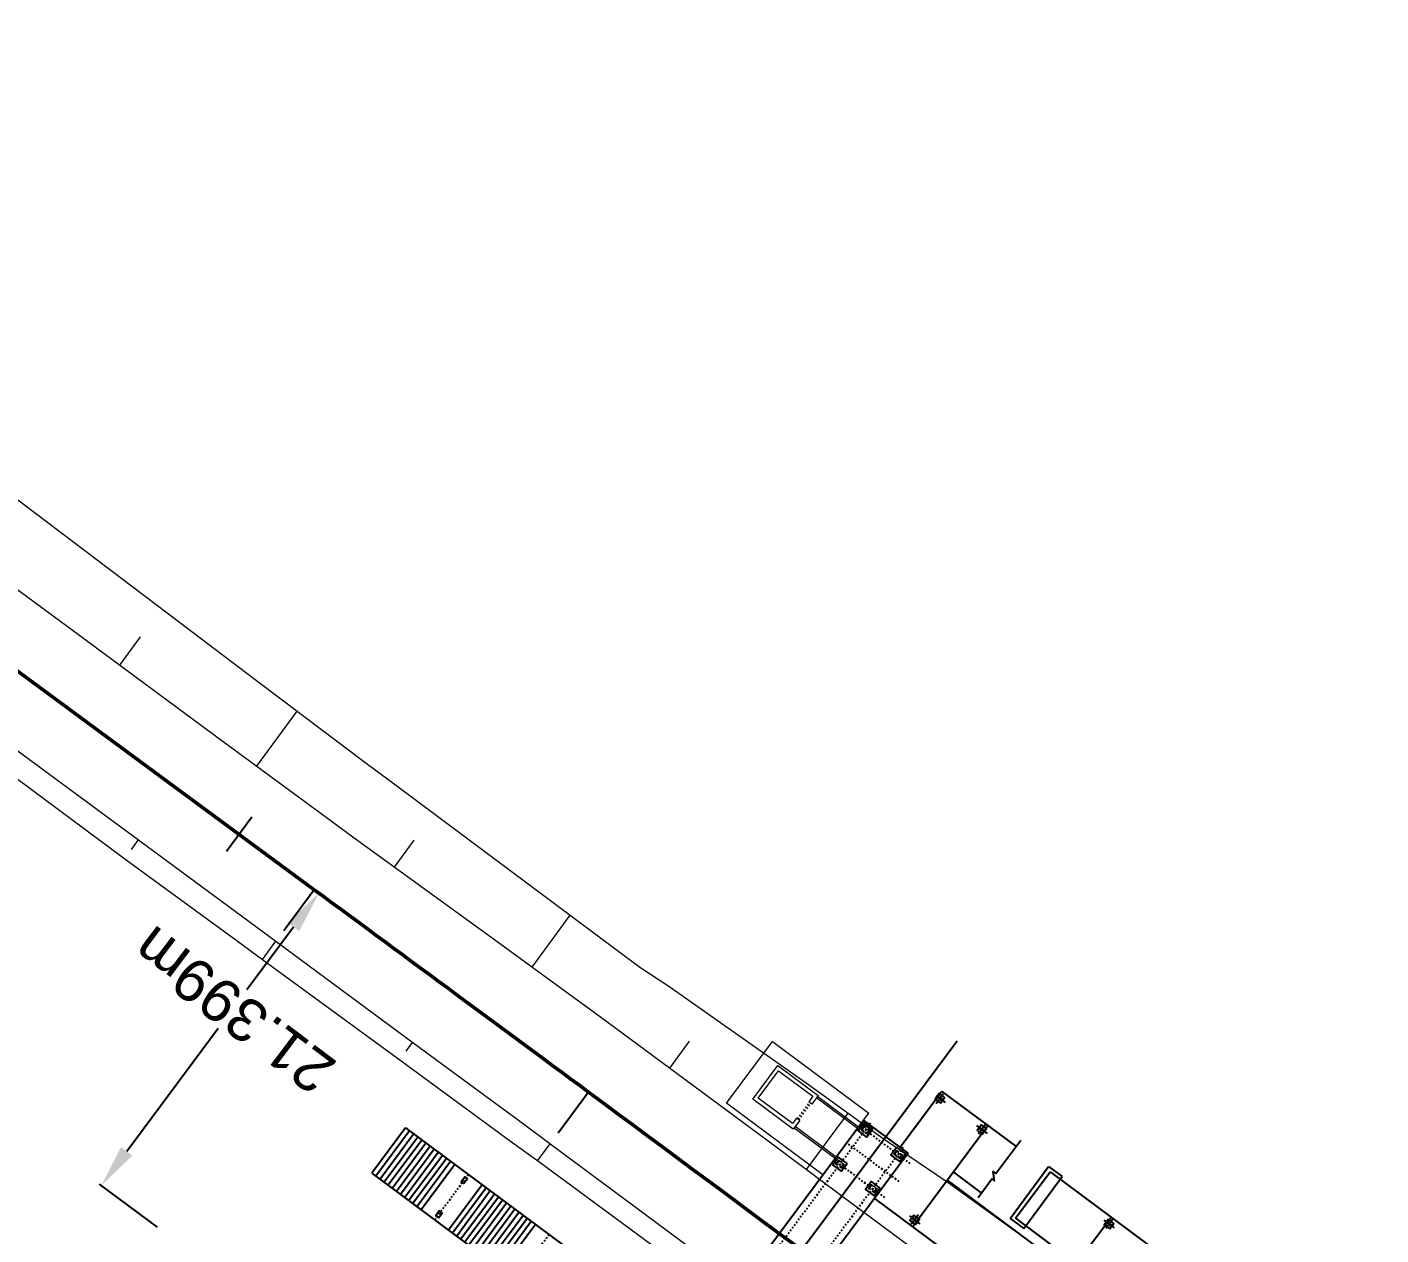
# Model space of a CAD drawing. Header units: metres. Extents: x 638322 to 644522, y 3380053 to 3384620.
# Drawn here: x 638852.7 to 638932.1, y 3384214.1 to 3384285 of the extents above; entities that cross this region are included whole.
import ezdxf

# ---------------------------------------------------------------- set-up
doc = ezdxf.new("R2010")
doc.units = ezdxf.units.M
doc.header["$MEASUREMENT"] = 0
for name, pattern in [('CENTER', [2, 1.25, -0.25, 0.25, -0.25]), ('CENTER2', [1.125, 0.75, -0.125, 0.125, -0.125]), ('DASHED', [0.75, 0.5, -0.25])]:
    doc.linetypes.add(name, pattern=pattern)
doc.layers.get('Defpoints').update_dxf_attribs({"lineweight": 0})
for name, color, linetype in [('AA_P_CEN_0.05', 2, 'CENTER'), ('AA_P_CON_0.30', 1, 'Continuous'), ('BASE PLATE', 1, 'Continuous'), ('col', 7, 'Continuous'), ('Dimension', 10, 'Continuous'), ('Layer3', 1, 'Continuous')]:
    doc.layers.add(name, color=color, linetype=linetype)
for name, color, linetype, lineweight in [('C-ALIG-DG-CURVE', 1, 'CENTER2', 70), ('C-ALIG-DG-LINE', 1, 'CENTER2', 70), ('C-ALIG-DG-SPIRAL', 1, 'CENTER2', 70), ('C-ALIG-LABL-DG', 1, 'Continuous', 25), ('C-ALIG-LABL-DG-MARK', 1, 'Continuous', 25), ('LIFT', 6, 'Continuous', 13), ('PROPOSED DFCC TOE LINE', 239, 'Continuous', 0), ('PROPOSED DFCC TOE SLOPES', 239, 'Continuous', 0), ('PROPOSED FORMATION LINE - PLAN', 187, 'Continuous', 0)]:
    doc.layers.add(name, color=color, linetype=linetype, lineweight=lineweight)
doc.styles.get("Standard").update_dxf_attribs({"font": 'arial.ttf'})
doc.styles.add('Style-Arial', font='arial.ttf')
doc.dimstyles.get("Standard").update_dxf_attribs({"dimtxt": 2.5, "dimasz": 2.5, "dimexe": 0.18, "dimexo": 0.0625, "dimgap": 0.09, "dimtad": 0, "dimtih": 1, "dimtoh": 1, "dimdec": 3, "dimzin": 0, "dimdsep": 46, "dimtxsty": 'Standard', "dimcen": 0.09, "dimazin": 0, "dimtfac": 1, "dimtdec": 3, "dimtofl": 0, "dimtmove": 0, "dimatfit": 3, "dimfxl": 1, "dimtolj": 1, "dimtzin": 0, "dimarcsym": 0})

# ---------------------------------------------------------------- blocks, each defined once
blk = doc.blocks.new('*D464')
at = {"layer": 'Defpoints', "color": 0, "transparency": 16777216}
for p in [(638873.2393702553, 3384231.650806805), (638857.0779174089, 3384217.00139287), (638860.4712498582, 3384214.478368657)]:
    blk.add_point(p, dxfattribs=at)
at = {"layer": 'Dimension', "color": 0, "lineweight": -2, "transparency": 16777216}
for p, q in [((638873.1390593064, 3384231.725390405), (638869.7457268571, 3384234.248414619)), ((638868.3543657882, 3384232.167612039), (638865.6080095319, 3384228.473909954)), ((638858.569589427, 3384219.007611849), (638863.9345753661, 3384226.22323062)), ((638860.3709389092, 3384214.552952257), (638856.97760646, 3384217.075976471))]:
    blk.add_line(p, q, dxfattribs=at)
at = {"layer": 'Dimension', "color": 0, "transparency": 16777216}
for points in [[(638868.0199959583, 3384232.416224043), (638868.688735618, 3384231.919000037), (638869.846037806, 3384234.173831019)], [(638858.2352195971, 3384219.256223852), (638858.9039592568, 3384218.758999846), (638857.0779174089, 3384217.00139287)]]:
    blk.add_solid(points, dxfattribs=at)
at = {"layer": 'Dimension', "color": 0, "lineweight": 0, "transparency": 16777216, "insert": (638864.8381386464, 3384227.298198063), "char_height": 2.5, "attachment_point": 5, "rotation": 143, "style": 'Style-Arial'}
blk.add_mtext('\\A1;21.399m', dxfattribs=at)
blk = doc.blocks.new('TerminatorOpen_0.5')
at = {"color": 0, "linetype": 'ByBlock', "lineweight": -2}
for q in [(-1, 0.25), (-1, 0), (-1, -0.25)]:
    blk.add_line((0, 0), q, dxfattribs=at)
blk = doc.blocks.new('LIFT')
at = {"layer": 'LIFT'}
for p, q in [((1030057.51630619, -144158.8858888751, -25622.85824374677), (1030057.51630619, -147158.8858888751, -25622.85824374677)), ((1030157.51630619, -144158.8858888751, -25622.85824374677), (1030157.51630619, -147158.8858888751, -25622.85824374677)), ((1032257.51630619, -144158.8858888751, -25622.85824374677), (1032257.51630619, -147158.8858888751, -25622.85824374677)), ((1032357.51630619, -144158.8858888751, -25622.85824374677), (1032357.51630619, -147158.8858888751, -25622.85824374677)), ((1030607.51630619, -147158.8858888751, -25622.85824374677), (1030607.51630619, -147388.8858888751, -25622.85824374677)), ((1031807.51630619, -147158.8858888751, -25622.85824374677), (1031807.51630619, -147388.8858888751, -25622.85824374677))]:
    blk.add_line(p, q, dxfattribs=at)
at = {"layer": 'LIFT', "linetype": 'DASHED', "ltscale": 0.5}
for p, q in [((1030607.51630619, -147223.8858888751, -25622.85824374677), (1031807.51630619, -147223.8858888751, -25622.85824374677)), ((1030607.51630619, -147323.8858888751, -25622.85824374677), (1031807.51630619, -147323.8858888751, -25622.85824374677))]:
    blk.add_line(p, q, dxfattribs=at)
at = {"layer": 'LIFT', "elevation": -25622.85824374677}
for points in [[(1030607.51630619, -147158.8858888751), (1029977.51630619, -147158.8858888751), (1029977.51630619, -150118.8858888751), (1032437.51630619, -150118.8858888751), (1032437.51630619, -147158.8858888751), (1031807.51630619, -147158.8858888751)], [(1030607.51630619, -147388.8858888751), (1030207.51630619, -147388.8858888751), (1030207.51630619, -149888.8858888751), (1032207.51630619, -149888.8858888751), (1032207.51630619, -147388.8858888751), (1031807.51630619, -147388.8858888751)]]:
    blk.add_lwpolyline(points, dxfattribs=at)
blk = doc.blocks.new('sdfg')
at = {"layer": 'AA_P_CEN_0.05', "ltscale": 1.5}
for p, q in [((829572.1179609299, -157574.8746905327, 1013993.021078571), (829572.117960453, -153865.2149066925, 1013993.021078571)), ((832072.117960453, -157574.8746902943, 1013993.021078571), (832072.117960453, -153865.2149105072, 1013993.021078571))]:
    blk.add_line(p, q, dxfattribs=at)
for points, elevation in [([(816073.5774803162, -137165.5796012878), (812773.5774803162, -137165.5796065331)], 505336.7255219596), ([(816073.5774893761, -143065.5796041489), (812773.5774893761, -143065.5796093941)], 570244.6085703546), ([(830822.1179609299, -157686.227465868), (830822.117960453, -153865.2149083614)], 849337.1597033397), ([(832572.117960453, -154290.2149112225), (783128.577507019, -154290.5795555115)], 397665.5937326939), ([(832572.117960453, -156690.2149112225), (783128.577507019, -156690.5795555115)], 397665.5937326939)]:
    blk.add_lwpolyline(points, dxfattribs=dict(at, elevation=elevation))
at = {"layer": 'AA_P_CEN_0.05', "linetype": 'ByBlock', "ltscale": 1.5, "elevation": 635152.4916187495}
blk.add_lwpolyline([(839471.666944027, -155494.3514783382), (783128.577507019, -155490.5779225826)], dxfattribs=at)
at = {"layer": 'AA_P_CON_0.30'}
for p, q in [((816073.5774817467, -134365.5796101093, 570244.6085703546), (812773.5774822235, -134365.5796043873, 570244.6085703546)), ((832472.1179609299, -157115.5797054768, 961486.4161121947), (832472.117960453, -153865.5796158314, 961486.4161121947)), ((836172.117960453, -156409.8321814537, 979695.8706499365), (836172.117960453, -157082.1931736469, 987858.0885969626)), ((829172.1179776192, -157115.24000597, 961486.4161121945), (829172.1179776192, -183270.5797185898, 961486.4161121945)), ((836572.1179428101, -156540.5797185898, 961486.4161121945), (832472.117960453, -156540.5797185898, 961486.4161121945)), ((835804.028014183, -156690.5797183514, 961486.4161121945), (836501.7657313347, -156690.5797185898, 961486.4161121945)), ((836572.1179428101, -156540.5797185898, 961486.4161121945), (836572.1179432869, -161963.3425295353, 961486.4161121945)), ((829572.117960453, -159365.8002948761, 1013993.021078571), (829572.117960453, -160135.0258131027, 1023331.139146499)), ((836172.117960453, -159365.8002948761, 1013993.021078571), (836172.1179609299, -160135.0258128643, 1023331.139146499)), ((829172.1179776192, -159905.5797188282, 961486.4161121945), (836572.1179432869, -159905.5797188282, 961486.4161121945)), ((829940.207906723, -159755.5797185898, 961486.4161121945), (829242.4701895714, -159755.5797183514, 961486.4161121945)), ((832572.117960453, -159905.5797188282, 19185260.6582674), (832572.117960453, -179905.5797185898, 961486.4161121945)), ((833172.1179599762, -159905.5797185898, 961486.4161121945), (833172.1179609299, -161963.3425297737, 961486.4161121945)), ((836540.207906723, -159755.5797188282, 961486.4161121945), (835842.4701895714, -159755.5797188282, 961486.4161121945)), ((832972.117960453, -164195.5797185898, 954158.3031894496), (832972.117960453, -165195.5797188282, 954158.3031894496)), ((832972.117960453, -164195.5797185898, 954158.3031894496), (836772.1179432869, -164195.5797185898, 1589317.736582747)), ((836772.1179432869, -164195.5797185898, 1589317.736582747), (836772.1179432869, -165195.5797185898, 1589317.736582747)), ((833172.117960453, -164445.5797188282, 954158.3031894496), (836572.1179432869, -164445.5797185898, 1589317.736582747)), ((833172.117960453, -164445.5797188282, 1589317.736582747), (833172.117960453, -179905.5797188282, 961486.4161121945)), ((836572.1179432869, -164445.5797185898, 1589317.736582747), (836572.1179428101, -183270.5797188282, 961486.4161121945)), ((832972.117960453, -165195.5797188282, 954158.3031894496), (836772.1179432869, -165195.5797185898, 1589317.736582747)), ((833172.117960453, -168905.5797188282, 961486.4161121945), (836572.1179432869, -168905.5797185898, 961486.4161121945)), ((836540.207906723, -169055.5797188282, 961486.4161121945), (835842.4701890945, -169055.5797185898, 961486.4161121945)), ((836172.117960453, -168665.8002948761, 1013993.021078571), (836172.1179599762, -169435.0258133411, 1023331.139146499))]:
    blk.add_line(p, q, dxfattribs=at)
for points, elevation in [([(812773.5774874687, -132565.5796043873), (812773.5774874687, -136165.5796048641)], 570244.6085703546), ([(816073.5774827003, -132565.5796103477), (812773.5774827003, -132565.5796043873)], 570244.6085703546), ([(816073.5774798393, -132565.5796101093), (816073.5775074959, -153865.5796062946)], 635152.4916187495), ([(812773.5774803162, -132865.5796043873), (812773.5775074959, -153865.5796115398)], 635152.4916187495), ([(816073.5774827003, -132865.5796103477), (812773.5774827003, -132865.5796046257)], 570244.6085703546), ([(816073.5774827003, -133165.5796103477), (812773.5774827003, -133165.5796043873)], 570244.6085703546), ([(816073.5774817467, -133465.5796101093), (812773.5774817467, -133465.5796043873)], 570244.6085703546), ([(816073.577480793, -133765.5796103477), (812773.5774812698, -133765.5796043873)], 570244.6085703546), ([(816073.5774817467, -134065.5796103477), (812773.5774817467, -134065.5796043873)], 570244.6085703546), ([(816073.5774903297, -134665.5796101093), (812773.5774898529, -134665.5796048641)], 570244.6085703546), ([(816073.5774893761, -134965.5796101093), (812773.5774893761, -134965.5796046257)], 570244.6085703546), ([(816073.5774888992, -135265.5796098709), (812773.5774888992, -135265.5796046257)], 570244.6085703546), ([(816073.5774884224, -135565.5796101093), (812773.5774884224, -135565.5796048641)], 570244.6085703546), ([(816073.5774879456, -135865.5796101093), (812773.5774879456, -135865.5796046257)], 570244.6085703546), ([(816073.5774874687, -136165.5796101093), (812773.5774874687, -136165.5796048641)], 570244.6085703546), ([(816073.577486515, -138165.5796034336), (812773.577486515, -138165.5796086788)], 570244.6085703546), ([(816073.5774869919, -138465.5796034336), (812773.5774869919, -138465.5796089172)], 570244.6085703546), ([(816073.5774874687, -138765.5796034336), (812773.5774874687, -138765.5796086788)], 570244.6085703546), ([(816073.5774874687, -138765.5796034336), (812773.5774874687, -138765.5796086788)], 570244.6085703546), ([(816073.5774879456, -139065.579603672), (812773.5774879456, -139065.5796086788)], 570244.6085703546), ([(816073.5774884224, -139365.579603672), (812773.5774884224, -139365.5796086788)], 570244.6085703546), ([(816073.5774888992, -139665.579603672), (812773.5774888992, -139665.5796086788)], 570244.6085703546), ([(816073.5774893761, -139965.5796034336), (812773.5774893761, -139965.5796086788)], 570244.6085703546), ([(816073.5774898529, -140265.579603672), (812773.5774898529, -140265.5796089172)], 570244.6085703546), ([(816073.5774908066, -140565.5796034336), (812773.5774903297, -140565.5796086788)], 570244.6085703546), ([(816073.5774908066, -140565.5796034336), (812773.5774903297, -140565.5796086788)], 570244.6085703546), ([(816073.5774912834, -140865.5796034336), (812773.5774908066, -140865.5796089172)], 570244.6085703546), ([(816073.5774917603, -141165.5796034336), (812773.5774912834, -141165.5796091557)], 570244.6085703546), ([(816073.5774922371, -141465.5796034336), (812773.5774917603, -141465.5796089172)], 570244.6085703546), ([(816073.5774927139, -141765.5796034336), (812773.5774922371, -141765.5796091557)], 570244.6085703546), ([(816073.5774931908, -142065.5796034336), (812773.5774927139, -142065.5796089172)], 570244.6085703546), ([(816073.5774931908, -142065.5796034336), (812773.5774927139, -142065.5796089172)], 570244.6085703546), ([(832472.117960453, -157115.2149114609), (783153.5775074959, -157115.5796537399), (783153.5775074959, -153865.5796115398), (832472.117960453, -153865.5796158314)], 397665.5937326939), ([(832835.4375910759, -161963.3425297737), (834202.6548867226, -161963.3425297737), (834202.6548867226, -162148.6019403934), (834593.6181015968, -161748.2618927956), (834593.6181015968, -161963.3425297737), (837032.8643250465, -161963.3425297737)], -112776.3677973339)]:
    blk.add_lwpolyline(points, dxfattribs=dict(at, elevation=elevation))
for points, elevation in [([(812998.5774803162, -137265.5796062946), (813348.5774798393, -137265.5796058178), (813348.5774798393, -137065.5796058178), (812998.5774798393, -137065.5796062946)], 570244.6085703546), ([(815848.5774803162, -137265.5796017647), (815498.5774798393, -137265.5796024799), (815498.5774803162, -137065.5796022415), (815848.5774798393, -137065.5796017647)], 570244.6085703546), ([(835972.117960453, -156890.5797185898), (836372.117960453, -156890.5797185898), (836372.117960453, -156490.5797188282), (835972.1179599762, -156490.5797188282)], 673605.4870508306), ([(829772.117960453, -159555.5797188282), (829372.117960453, -159555.5797188282), (829372.117960453, -159955.5797188282), (829772.117960453, -159955.5797188282)], 673605.4870508306), ([(835972.1179599762, -159555.5797185898), (836372.117960453, -159555.5797185898), (836372.117960453, -159955.5797185898), (835972.117960453, -159955.5797185898)], 673605.4870508306), ([(835972.117960453, -169255.5797188282), (836372.117960453, -169255.5797188282), (836372.117960453, -168855.5797188282), (835972.117960453, -168855.5797188282)], 673605.4870508306)]:
    blk.add_lwpolyline(points, close=True, dxfattribs=dict(at, elevation=elevation))
at = {"layer": 'AA_P_CON_0.30', "elevation": 673605.4870508306}
for points in [[(836242.117960453, -156840.5797188282), (836102.117960453, -156840.5797185898), (836102.117960453, -156839.5800387859, -0.3699390593250408), (836108.0477366447, -156832.6623351574), (836156.5084075928, -156825.1650853157, 0.3699390593250123), (836168.367960453, -156811.329678297), (836168.367960453, -156569.8297588825, 0.3699390593250095), (836156.5084080696, -156555.9943516254), (836108.0477366447, -156548.4971020222, -0.3699390593250047), (836102.117960453, -156541.579398632), (836102.117960453, -156540.5797185898), (836242.117960453, -156540.5797185898), (836242.117960453, -156541.579398632, -0.3699390593250825), (836236.1881842613, -156548.4971022606), (836187.7275133133, -156555.9943518639, 0.3699390593250124), (836175.867960453, -156569.8297588825), (836175.867960453, -156811.3296785355, 0.3699390593250095), (836187.7275128365, -156825.1650855541), (836236.1881837845, -156832.6623353958, -0.3699390593250825), (836242.117960453, -156839.5800385475)], [(829502.117960453, -159605.5797185898), (829642.117960453, -159605.5797188282), (829642.117960453, -159606.5793983936, -0.3699390593250408), (829636.1881842613, -159613.4971020222), (829587.7275133133, -159620.9943521023, 0.3699390593250123), (829575.867960453, -159634.8297586441), (829575.867960453, -159876.329678297, 0.3699390593250095), (829587.7275133133, -159890.1650855541), (829636.1881842613, -159897.6623351574, -0.3699390593250047), (829642.1179609299, -159904.5800385475), (829642.117960453, -159905.5797185898), (829502.117960453, -159905.5797188282), (829502.117960453, -159904.5800385475, -0.3699390593250825), (829508.0477371216, -159897.6623353958), (829556.5084071159, -159890.1650855541, 0.3699390593250124), (829568.367960453, -159876.329678297), (829568.367960453, -159634.8297588825, 0.3699390593250095), (829556.5084075928, -159620.9943521023), (829508.0477366447, -159613.4971020222, -0.3699390593250825), (829502.117960453, -159606.5793983936)], [(836242.117960453, -159605.5797183514), (836102.117960453, -159605.5797185898), (836102.117960453, -159606.579398632, 0.3699390593250408), (836108.0477371216, -159613.4971020222), (836156.5084071159, -159620.9943521023, -0.3699390593250123), (836168.367960453, -159634.8297586441), (836168.367960453, -159876.3296785355, -0.3699390593250095), (836156.5084071159, -159890.1650855541), (836108.0477366447, -159897.6623351574, 0.3699390593250047), (836102.117960453, -159904.5800387859), (836102.117960453, -159905.5797188282), (836242.117960453, -159905.5797185898), (836242.117960453, -159904.5800387859, 0.3699390593250825), (836236.1881842613, -159897.6623351574), (836187.7275128365, -159890.1650855541, -0.3699390593250124), (836175.867960453, -159876.329678297), (836175.867960453, -159634.8297588825, -0.3699390593250095), (836187.7275133133, -159620.9943518639), (836236.1881842613, -159613.4971020222, 0.3699390593250825), (836242.117960453, -159606.579398632)], [(836242.117960453, -169205.5797183514), (836102.117960453, -169205.5797185898), (836102.117960453, -169204.5800387859, -0.3699390593250408), (836108.0477366447, -169197.6623353958), (836156.5084075928, -169190.1650855541, 0.3699390593250123), (836168.3679609299, -169176.329678297), (836168.367960453, -168934.8297588825, 0.3699390593250095), (836156.5084075928, -168920.9943518639), (836108.0477366447, -168913.4971022606, -0.3699390593250047), (836102.117960453, -168906.5793983936), (836102.117960453, -168905.5797185898), (836242.117960453, -168905.5797185898), (836242.1179609299, -168906.5793983936, -0.3699390593250825), (836236.1881837845, -168913.4971020222), (836187.7275128365, -168920.9943516254, 0.3699390593250124), (836175.867960453, -168934.8297586441), (836175.867960453, -169176.3296785355, 0.3699390593250095), (836187.7275133133, -169190.1650855541), (836236.1881837845, -169197.6623351574, -0.3699390593250825), (836242.117960453, -169204.5800385475)]]:
    blk.add_lwpolyline(points, format="xyb", close=True, dxfattribs=at)
at = {"layer": 'BASE PLATE', "elevation": 397665.5937326939}
for points in [[(829847.1179614067, -154615.2148735523), (829297.1179609299, -154615.2148737907), (829297.1179609299, -153965.2148740292), (829847.1179609299, -153965.2148735523)], [(832347.1179614067, -154615.2148737907), (831797.1179614067, -154615.2148740292), (831797.1179609299, -153965.2148737907), (832347.1179609299, -153965.2148737907)], [(829847.1179614067, -157015.2148737907), (829297.1179609299, -157015.2148735523), (829297.1179609299, -156365.2148737907), (829847.1179614067, -156365.2148735523)], [(832347.1179614067, -157015.2148735523), (831797.1179614067, -157015.2148737907), (831797.1179609299, -156365.2148740292), (832347.1179609299, -156365.2148737907)]]:
    blk.add_lwpolyline(points, close=True, dxfattribs=at)
at = {"layer": 'col', "color": 1, "ltscale": 1.5}
for points, elevation in [([(829678.3662724495, -154111.6873514652, 0.373118821433399), (829663.517917633, -154098.814873457), (829480.7180037498, -154098.8148736954, 0.3731188214333965), (829465.8696484566, -154111.6873514652), (829455.540166378, -154183.778635025, -0.373118821433399), (829448.1159887314, -154190.2148737907), (829447.117960453, -154190.2148737907), (829447.117960453, -154090.2148737907), (829697.117960453, -154090.2148737907), (829697.117960453, -154190.2148737907), (829696.1199321747, -154190.2148735523, -0.373118821433399), (829688.695754528, -154183.7786347866)], 397665.5937326939), ([(829678.3662724495, -154468.7423961163, -0.373118821433399), (829663.5179171562, -154481.6148738861), (829480.718003273, -154481.6148736477, -0.3731188214333965), (829465.8696484566, -154468.7423963547), (829455.540166378, -154396.6511127949, 0.373118821433399), (829448.1159887314, -154390.2148740292), (829447.1179599762, -154390.2148740292), (829447.117960453, -154490.2148735523), (829697.1179609299, -154490.2148735523), (829697.117960453, -154390.2148740292), (829696.1199316978, -154390.2148735523, 0.373118821433399), (829688.6957540512, -154396.6511127949)], 397665.5937326939), ([(832178.3662724495, -154111.6873514652, 0.373118821433399), (832163.5179171562, -154098.8148736954), (831980.718003273, -154098.8148736954, 0.3731188214333965), (831965.8696484566, -154111.6873514652), (831955.5401659012, -154183.7786352634, -0.373118821433399), (831948.1159887314, -154190.2148737907), (831947.117960453, -154190.2148740292), (831947.117960453, -154090.2148737907), (832197.117960453, -154090.2148737907), (832197.117960453, -154190.2148740292), (832196.1199321747, -154190.2148735523, -0.373118821433399), (832188.695754528, -154183.7786347866)], 397665.5937326939), ([(832178.3662724495, -154468.7423963547, -0.373118821433399), (832163.5179171562, -154481.6148736477), (831980.7180037498, -154481.6148738861, -0.3731188214333965), (831965.8696484566, -154468.7423958778), (831955.540166378, -154396.6511127949, 0.373118821433399), (831948.1159892082, -154390.2148737907), (831947.117960453, -154390.2148735523), (831947.1179609299, -154490.2148735523), (832197.117960453, -154490.2148735523), (832197.1179609299, -154390.2148735523), (832196.1199321747, -154390.2148737907, 0.373118821433399), (832188.695754528, -154396.6511127949)], 397665.5937326939), ([(829678.3839454651, -156511.6873514652, 0.373118821433399), (829663.5355906487, -156498.8148739338), (829480.7356772423, -156498.814873457, 0.3731188214333965), (829465.8873214722, -156511.6873514652), (829455.5578398705, -156583.7786347866, -0.373118821433399), (829448.133661747, -156590.2148737907), (829447.1356334686, -156590.2148735523), (829447.1356334686, -156490.2148735523), (829697.1356334686, -156490.2148735523), (829697.1356334686, -156590.2148735523), (829696.1376051903, -156590.2148737907, -0.373118821433399), (829688.7134270668, -156583.7786347866)], -218661.8336131835), ([(829678.3839454651, -156868.7423961163, -0.373118821433399), (829663.5355906487, -156881.6148736477), (829480.7356767654, -156881.6148736477, -0.3731188214333965), (829465.8873214722, -156868.7423961163), (829455.5578393936, -156796.6511125565, 0.373118821433399), (829448.1336622238, -156790.2148735523), (829447.1356334686, -156790.2148737907), (829447.1356334686, -156890.2148737907), (829697.1356334686, -156890.2148737907), (829697.1356334686, -156790.2148737907), (829696.1376051903, -156790.2148737907, 0.373118821433399), (829688.7134275436, -156796.6511125565)], -218661.8336131835), ([(832178.3662724495, -156511.6689419746, 0.373118821433399), (832163.517917633, -156498.7964642048), (831980.7180037498, -156498.7964642048, 0.3731188214333965), (831965.8696484566, -156511.6689417362), (831955.5401668549, -156583.760225296, -0.373118821433399), (831948.1159887314, -156590.1964643002), (831947.117960453, -156590.1964640617), (831947.117960453, -156490.1964643002), (832197.1179599762, -156490.1964643002), (832197.1179609299, -156590.1964640617), (832196.1199316978, -156590.1964640617, -0.373118821433399), (832188.695754528, -156583.7602255344)], 397665.5937326939), ([(832178.3662724495, -156868.7239863873, -0.373118821433399), (832163.517917633, -156881.5964643955), (831980.7180037498, -156881.5964643955, -0.3731188214333965), (831965.8696484566, -156868.7239863873), (831955.540166378, -156796.6327033043, 0.373118821433399), (831948.1159887314, -156790.1964643002), (831947.1179609299, -156790.1964643002), (831947.117960453, -156890.1964643002), (832197.117960453, -156890.1964643002), (832197.117960453, -156790.1964643002), (832196.1199321747, -156790.1964643002, 0.373118821433399), (832188.695754528, -156796.6327030659)], 397665.5937326939)]:
    blk.add_lwpolyline(points, format="xyb", close=True, dxfattribs=dict(at, elevation=elevation))
at = {"layer": 'LIFT'}
blk.add_line((832472.117960453, -153865.5796158314, 961486.4161121947), (832987.4771285057, -153865.2149121761, 849379.4788177295), dxfattribs=at)
at = {"layer": 'LIFT', "elevation": 849379.4788177295}
blk.add_lwpolyline([(828473.8773536682, -153865.2285530567), (828473.877354145, -146815.6742730141), (832987.4771447182, -146815.6742730141), (832987.4771280289, -153865.2285609245)], dxfattribs=at)
at = {"layer": 'LIFT', "color": 20, "xscale": -0.9999999999999998, "rotation": 180}
blk.add_blockref('LIFT', (-200385.3983459473, -298024.1007974148, 874960.0179470864), dxfattribs=at)
blk = doc.blocks.new('Tick Hor')
at = {"color": 1}
blk.add_lwpolyline([(-0.5, 0), (0.5, 0)], dxfattribs=at)

msp = doc.modelspace()

# ---------------------------------------------------------------- linework, layer by layer
at = {"layer": 'C-ALIG-DG-CURVE', "color": 1, "linetype": 'Continuous', "lineweight": 50, "flags": 128}
msp.add_lwpolyline([(638913.3240125881, 3384201.905111602, 0.001231249169107766), (638885.6599473078, 3384222.47742269)], format="xyb", dxfattribs=at)
at = {"layer": 'C-ALIG-DG-LINE', "color": 1, "linetype": 'Continuous', "lineweight": 50, "flags": 128}
msp.add_lwpolyline([(638869.5704835472, 3384234.357198923), (638588.8892981703, 3384441.393805612)], dxfattribs=at)
at = {"layer": 'C-ALIG-DG-SPIRAL', "color": 1, "linetype": 'Continuous', "lineweight": 50, "flags": 128}
msp.add_lwpolyline([(638885.6599473078, 3384222.47742269), (638885.1412800143, 3384222.861111795), (638884.6225785007, 3384223.244754637), (638884.1038439113, 3384223.628352754), (638883.5850773905, 3384224.011907688), (638883.066280082, 3384224.395420978), (638882.5474531294, 3384224.778894163), (638882.0285976757, 3384225.162328783), (638881.5097148636, 3384225.54572638), (638880.9908058355, 3384225.929088496), (638880.4718717334, 3384226.312416669), (638879.9529136994, 3384226.695712441), (638879.4339328749, 3384227.078977355), (638878.9149304009, 3384227.462212951), (638878.3959074186, 3384227.845420772), (638877.8768650686, 3384228.22860236), (638877.3578044914, 3384228.611759258), (638876.8387268273, 3384228.994893006), (638876.3196332164, 3384229.378005148), (638875.8005247986, 3384229.761097227), (638875.2814027133, 3384230.144170785), (638874.7622681004, 3384230.527227366), (638874.243122099, 3384230.910268513), (638873.7239658483, 3384231.293295767), (638873.2048004878, 3384231.676310674), (638872.685627156, 3384232.059314776), (638872.1664469922, 3384232.442309617), (638871.647261135, 3384232.82529674), (638871.1280707233, 3384233.208277688), (638870.6088768956, 3384233.591254006), (638870.0896807907, 3384233.974227237), (638869.5704835472, 3384234.357198923)], dxfattribs=at)
at = {"layer": 'C-ALIG-LABL-DG', "color": 1, "linetype": 'Continuous', "lineweight": 25}
for p, q in [((638869.5704969717, 3384234.357189042), (638869.5704969717, 3384234.357189042)), ((638885.6599607248, 3384222.477412799), (638885.6599607248, 3384222.477412799))]:
    msp.add_line(p, q, dxfattribs=at)
at = {"layer": 'C-ALIG-LABL-DG-MARK', "color": 1, "linetype": 'Continuous', "lineweight": 25}
for p, q in [((638869.5704835472, 3384234.357198923), (638867.7896664, 3384231.942930858)), ((638885.6599473078, 3384222.47742269), (638883.8756830248, 3384220.065701113))]:
    msp.add_line(p, q, dxfattribs=at)
at = {"layer": 'Layer3', "color": 1, "linetype": 'Continuous', "lineweight": -3}
msp.add_lwpolyline([(638913.3240203654, 3384201.905105894, 0.001231248966026023), (638885.6599607246, 3384222.477412799), (638885.1412934314, 3384222.861101904), (638884.622591918, 3384223.244744746), (638884.103857329, 3384223.628342865), (638883.5850908085, 3384224.011897799), (638883.0662935002, 3384224.395411089), (638882.5474665479, 3384224.778884274), (638882.0286110943, 3384225.162318895), (638881.5097282825, 3384225.545716492), (638880.9908192547, 3384225.929078607), (638880.471885153, 3384226.312406781), (638879.9529271191, 3384226.695702554), (638879.4339462947, 3384227.078967468), (638878.914943821, 3384227.462203065), (638878.395920839, 3384227.845410887), (638877.8768784892, 3384228.228592474), (638877.3578179122, 3384228.611749372), (638876.8387402485, 3384228.994883121), (638876.3196466378, 3384229.377995264), (638875.8005382202, 3384229.761087343), (638875.2814161351, 3384230.144160902), (638874.7622815225, 3384230.527217483), (638874.2431355213, 3384230.910258629), (638873.723979271, 3384231.293285884), (638873.2048139106, 3384231.676300792), (638872.6856405792, 3384232.059304894), (638872.1664604156, 3384232.442299735), (638871.6472745587, 3384232.825286858), (638871.128084147, 3384233.208267807), (638870.6088903196, 3384233.591244125), (638870.089694215, 3384233.974217356), (638869.5704969717, 3384234.357189042), (638588.889298784, 3384441.393805454)], format="xyb", dxfattribs=at)
at = {"layer": 'PROPOSED DFCC TOE LINE', "lineweight": 0}
for points in [[(638794.2810077458, 3384300.605942939, 264.282253354092), (638802.2660988183, 3384294.585190591, 264.3284966036856), (638810.2116153188, 3384288.510783343, 264.4080752511769), (638817.8737033278, 3384282.052105929, 264.7263981501982), (638825.9260893585, 3384276.122591567, 265.1269762329666), (638834.097659175, 3384270.354665664, 265.5376913521322), (638842.1933390518, 3384264.483848766, 265.6927047697878), (638850.305273648, 3384258.635069891, 265.9024864409683), (638858.2838635375, 3384252.605503289, 265.6629797275607), (638866.2624534267, 3384246.575936687, 265.423473014152), (638872.6136212891, 3384241.776242735, 265.2328193570384), (638874.2495083961, 3384240.557652839, 265.1836397604779), (638882.2710544566, 3384234.579797984, 264.9424987208138), (638888.658988199, 3384229.818208009, 264.7602846001963), (638890.365369118, 3384228.691307337, 264.6881082634754), (638898.552056104, 3384222.923908291, 264.5603882697496), (638902.9986836165, 3384219.720762212, 264.516303968631), (638906.7505281952, 3384217.171141512, 264.4161304578987), (638914.8744912195, 3384211.317266315, 264.327518904294)], [(638890.7877788711, 3384212.466248609, 266.0047110575665), (638882.732829525, 3384218.380340978, 265.9881913652908), (638881.0891404947, 3384219.585699733, 265.9851065787439), (638874.671560015, 3384224.287620191, 265.973891719907), (638866.6040344803, 3384230.1923006, 265.9609814318957), (638864.9579477867, 3384231.396739553, 265.9584142682431), (638858.5336838253, 3384236.097330376, 265.9484016382162), (638850.4968318344, 3384242.04790567, 265.9640959109365), (638842.716576995, 3384248.346373405, 266.1959332201951), (638834.9363221554, 3384254.64484114, 266.4277705294533), (638827.0528702207, 3384260.803395048, 266.5726803984148), (638818.6349388745, 3384266.237305886, 266.2673748133817), (638810.2088506144, 3384271.660157643, 265.9551983019842), (638802.1240597678, 3384277.545737805, 265.9305115734608), (638794.353901441, 3384283.857894315, 266.1708536182792)]]:
    msp.add_polyline3d(points, dxfattribs=at)
at = {"layer": 'PROPOSED DFCC TOE SLOPES'}
for p, q in [((638859.3644340709, 3384249.19419608, 266.1140778949002), (638858.1355980802, 3384247.528149706, 266.6345013909303)), ((638866.1833345984, 3384241.592331572, 266.6279756333442), (638868.5660178133, 3384244.835090863, 265.3543230587115)), ((638858.8416589226, 3384236.717081745, 266.2892664054734), (638859.246094646, 3384237.265412583, 266.6299428055227)), ((638875.4030164354, 3384237.263283054, 265.8672979503758), (638874.2525650617, 3384235.685880902, 266.6202169989709)), ((638882.3421266815, 3384229.807192118, 266.6111939115497), (638884.5740536373, 3384232.863133683, 264.876806278244)), ((638867.2938310262, 3384231.329594262, 266.6234170465048), (638866.5071234718, 3384230.263210227, 265.9608302937936)), ((638874.9582676408, 3384224.874780814, 266.2953145712708), (638875.3403549024, 3384225.392132392, 266.6168900566189)), ((638891.5625023793, 3384225.460693197, 265.6273767890032), (638890.4034399538, 3384223.889983824, 266.6034041766706)), ((638898.4348052709, 3384217.93203568, 266.5968820989568), (638900.8917800232, 3384221.238478721, 264.5371920174215)), ((638883.3818553272, 3384219.447869297, 266.6103613429831), (638882.6412948269, 3384218.447465688, 265.9880195779269))]:
    msp.add_line(p, q, dxfattribs=at)
at = {"layer": 'PROPOSED FORMATION LINE - PLAN', "lineweight": 0, "extrusion": (0.01216295721070906, 0.01592261641851104, 0.9997992462281012), "elevation": 61923.09109227904, "flags": 128}
msp.add_lwpolyline([(1546124.196260352, -3076564.221129649), (1546126.964631964, -3076564.262145542), (1546136.963534447, -3076564.410288195), (1546146.962436936, -3076564.55843087), (1546156.961339416, -3076564.706573508), (1546166.960241903, -3076564.85471617), (1546176.959144386, -3076565.002858835), (1546186.95804687, -3076565.151001487), (1546196.95694935, -3076565.299144128), (1546206.955851837, -3076565.447286799), (1546213.208013572, -3076565.53991813), (1546216.954770355, -3076565.609416534), (1546226.542042598, -3076565.784209345), (1546226.955978402, -3076565.791578597), (1546236.960640294, -3076565.962327783), (1546239.882194107, -3076566.008823583), (1546246.968934053, -3076566.113318243), (1546253.228873227, -3076566.19397561), (1546256.980852523, -3076566.222208889), (1546266.993877449, -3076566.274617824), (1546268.914501466, -3076566.280856193), (1546277.007021409, -3076566.293656477), (1546284.600369449, -3076566.285845908), (1546287.020049245, -3076566.270277997), (1546297.030428645, -3076566.187712323), (1546297.947903623, -3076566.178866905), (1546307.037254453, -3076566.082162792), (1546311.28914137, -3076566.03238816), (1546317.040639217, -3076565.961979379), (1546324.624371941, -3076565.866197001), (1546327.040905576, -3076565.844549356), (1546337.040504016, -3076565.754971632), (1546347.040102459, -3076565.665393911), (1546357.039700904, -3076565.5758162), (1546367.03929935, -3076565.48623849), (1546377.038897793, -3076565.396660769), (1546387.038496236, -3076565.307083047), (1546397.038094677, -3076565.217505326), (1546407.037693121, -3076565.127927602), (1546417.037291564, -3076565.038349884), (1546427.036890006, -3076564.948772153), (1546437.036488445, -3076564.859194425), (1546447.036086887, -3076564.769616704), (1546457.035685332, -3076564.680038987), (1546467.035283773, -3076564.590461263), (1546477.034882217, -3076564.500883545), (1546487.034480663, -3076564.41130584), (1546497.034079108, -3076564.321728122), (1546507.033677549, -3076564.232150398), (1546517.033275988, -3076564.142572667), (1546522.852288904, -3076564.090445179), (1546524.670397714, -3076564.074157089), (1546526.488506521, -3076564.057866485), (1546527.032874431, -3076564.052988354), (1546528.306615329, -3076564.041573403), (1546530.124724139, -3076564.025277823), (1546531.94283294, -3076564.008979729), (1546533.760941748, -3076563.992679161), (1546535.579050557, -3076563.976376103), (1546537.032472877, -3076563.963341431), (1546537.397159368, -3076563.960070565), (1546539.215268173, -3076563.943762515), (1546541.033376985, -3076563.927451993), (1546542.851485786, -3076563.911138942), (1546547.03207132, -3076563.873625683), (1546557.031669765, -3076563.783897173), (1546567.031268207, -3076563.694168659), (1546577.030866649, -3076563.604440147), (1546584.04425298, -3076563.541507538), (1546587.03078726, -3076563.537085881), (1546597.033259854, -3076563.519793855), (1546604.050347275, -3076563.502538464), (1546607.038196444, -3076563.470822697), (1546617.043173244, -3076563.355340865), (1546621.572071965, -3076563.29836732), (1546627.047975012, -3076563.225569197), (1546637.052581339, -3076563.081507984), (1546639.093231468, -3076563.050368689), (1546647.055114333, -3076562.864050486), (1546657.05442924, -3076562.622745784), (1546659.093676546, -3076562.573120156), (1546667.052813797, -3076562.439137217), (1546677.051398837, -3076562.270822483), (1546687.049983872, -3076562.102507741), (1546697.048568916, -3076561.93419303), (1546707.047153949, -3076561.765878282), (1546717.045738996, -3076561.597563577), (1546727.044324033, -3076561.429248841), (1546737.042909069, -3076561.260934103), (1546747.041494112, -3076561.092619392), (1546757.040079148, -3076560.924304648), (1546767.038664193, -3076560.755989941), (1546777.03724923, -3076560.5876752), (1546787.035834265, -3076560.419360464), (1546797.034419313, -3076560.251045753), (1546807.033004344, -3076560.082731009), (1546817.031589388, -3076559.914416299), (1546827.030174425, -3076559.746101564), (1546837.028759468, -3076559.577786849), (1546847.027344508, -3076559.409472118), (1546857.025929542, -3076559.241157372), (1546867.024514585, -3076559.072842662), (1546877.023099626, -3076558.904527928), (1546887.021684665, -3076558.73621321), (1546897.0202697, -3076558.567898464), (1546907.01885474, -3076558.399583736), (1546917.017439778, -3076558.231269007), (1546927.016024818, -3076558.062954281), (1546937.014609862, -3076557.894639573), (1546947.013194896, -3076557.726324823), (1546957.011779936, -3076557.558010097), (1546967.010364976, -3076557.389695371), (1546977.008950015, -3076557.221380644), (1546987.007535056, -3076557.053065923), (1546997.0061201, -3076556.8847512), (1547005.91049624, -3076556.734856222), (1547007.004794477, -3076556.720539386), (1547017.006066279, -3076556.58767155), (1547019.245779218, -3076556.556873853), (1547027.010667736, -3076556.444835304), (1547032.586950051, -3076556.357610827), (1547037.018514716, -3076556.283088281), (1547045.933763297, -3076556.115862488), (1547047.029351008, -3076556.089377588), (1547057.040031089, -3076555.827536842), (1547058.185468739, -3076555.795295895), (1547067.04971246, -3076555.529952563), (1547070.435656396, -3076555.421191796), (1547077.058267451, -3076555.19662859), (1547082.684092216, -3076554.993557291), (1547087.06460254, -3076554.8112923), (1547096.020787823, -3076554.420427328), (1547097.065799842, -3076554.3734507), (1547107.062409868, -3076553.912884518), (1547109.34925912, -3076553.805235373), (1547117.054874485, -3076553.438529831), (1547122.670555012, -3076553.169161503), (1547127.044716539, -3076552.975583235), (1547137.03494026, -3076552.533466479), (1547147.025163972, -3076552.091349686), (1547157.015387692, -3076551.649232928), (1547167.005611403, -3076551.207116131), (1547176.995835125, -3076550.764999376), (1547186.986058835, -3076550.322882579), (1547196.976282556, -3076549.880765819), (1547206.966506268, -3076549.438649027), (1547216.956729984, -3076548.996532253), (1547226.946953699, -3076548.554415474), (1547236.937177416, -3076548.1122987), (1547246.927401133, -3076547.670181926), (1547256.917624852, -3076547.228065157), (1547264.145105349, -3076546.908213438), (1547266.907745984, -3076546.785978107), (1547270.71955806, -3076546.618222601)], dxfattribs=at)
at = {"layer": 'PROPOSED FORMATION LINE - PLAN', "lineweight": 0, "extrusion": (0.0001843317147448023, -0.0003536504637980291, 0.9999999204765812), "elevation": -812.3603084578542, "flags": 128}
msp.add_lwpolyline([(639218.6888211435, 3383966.546393645), (639211.1580201323, 3383972.473634583), (639210.8328706012, 3383972.729323469), (639202.9723331542, 3383978.901292807), (639200.6758344775, 3383980.700196636), (639195.1020922692, 3383985.0557423), (639190.1737617212, 3383988.892197832), (639187.216944515, 3383991.186283063), (639179.3121025036, 3383997.290395371), (639177.7935445337, 3383998.458216879), (639171.3869573976, 3384003.368124367), (639165.3635449532, 3384007.959459372), (639163.441535475, 3384009.419473968), (639155.4757644504, 3384015.447752993), (639154.7446446689, 3384015.999445224), (639147.4936265087, 3384021.459611119), (639144.0974659193, 3384024.011319205), (639139.5001543927, 3384027.461668248), (639133.4339234473, 3384032.010790202), (639131.5004189754, 3384033.460501588), (639123.499591653, 3384039.45939666), (639115.4987643339, 3384045.458291719), (639107.497937015, 3384051.457186817), (639099.4971096992, 3384057.456081877), (639091.4962823802, 3384063.454976948), (639083.495455058, 3384069.453872021), (639075.494627739, 3384075.452767092), (639067.4938004166, 3384081.451662178), (639059.492973104, 3384087.450557237), (639051.492145785, 3384093.449452308), (639043.4913184629, 3384099.448347394), (639035.4904911439, 3384105.447242453), (639027.4896638215, 3384111.446137525), (639019.4888365091, 3384117.445032584), (639011.48800919, 3384123.443927669), (639003.4871818677, 3384129.442822741), (638995.486354552, 3384135.4417178), (638987.4855272265, 3384141.440612885), (638979.484699914, 3384147.439507957), (638974.8288211975, 3384150.930412913), (638973.374125313, 3384152.021121156), (638971.9194294057, 3384153.111829391), (638971.4838725342, 3384153.438403145), (638970.464733469, 3384154.202537709), (638969.0100375158, 3384155.293246058), (638967.5553415333, 3384156.383954451), (638966.1006455309, 3384157.474662888), (638964.6459495056, 3384158.565371369), (638963.4830445752, 3384159.437299439), (638963.1912534575, 3384159.656079894), (638961.7365573865, 3384160.746788462), (638960.2818612924, 3384161.837497088), (638958.8271651755, 3384162.928205732), (638955.4822159897, 3384165.436196934), (638947.481387277, 3384171.435094694), (638939.4805585771, 3384177.433992414), (638931.4797298708, 3384183.432890147), (638925.8682142614, 3384187.640317839), (638923.4789789792, 3384189.43168991), (638915.4783403833, 3384195.427226884), (638909.8651925094, 3384199.62723757), (638907.4742399147, 3384201.413811816), (638899.4623759364, 3384207.388885943), (638895.8328389297, 3384210.089859603), (638891.4419843217, 3384213.352508432), (638883.4130814355, 3384219.304667153), (638881.7743532668, 3384220.517341896), (638875.3753485432, 3384225.246343702), (638867.3303759309, 3384231.182692334), (638865.6889010381, 3384232.393417683), (638859.2826897842, 3384237.118486508), (638851.2349521995, 3384243.054306054), (638843.1872146182, 3384248.990125615), (638835.1394770336, 3384254.925945161), (638827.0917394458, 3384260.861764695), (638819.0440018644, 3384266.797584242), (638810.9962642733, 3384272.733403788), (638802.9485266953, 3384278.669223323), (638794.9007891073, 3384284.605042882), (638786.8530515227, 3384290.54086243), (638778.8053139382, 3384296.476681989), (638770.7575763568, 3384302.412501523), (638762.7098387722, 3384308.34832107), (638754.6621011843, 3384314.284140617), (638746.6143635997, 3384320.219960164), (638738.5666260119, 3384326.155779697), (638730.5188884337, 3384332.091599258), (638722.471150846, 3384338.027418804), (638714.4234132614, 3384343.963238365), (638706.3756756767, 3384349.899057898), (638698.3279380954, 3384355.834877432), (638690.2802005108, 3384361.770696992), (638682.2324629228, 3384367.706516539), (638674.1847253384, 3384373.642336099), (638666.1369877539, 3384379.578155633), (638658.0892501725, 3384385.513975179), (638650.0415125847, 3384391.449794739), (638641.9937750032, 3384397.385614273), (638633.9460374153, 3384403.321433807), (638625.898299834, 3384409.257253367), (638617.8505622462, 3384415.193072914), (638609.8028246616, 3384421.128892474), (638601.755087077, 3384427.064712008), (638593.7073494924, 3384433.000531555), (638586.540327131, 3384438.286756531), (638585.6596271052, 3384438.936337484), (638577.6123491797, 3384444.869295896), (638575.8103450969, 3384446.19655382), (638569.5619315743, 3384450.792268329), (638565.0726842555, 3384454.085735464), (638561.5031100321, 3384456.698060552), (638554.3149081095, 3384461.937229162), (638553.4306511867, 3384462.579470208), (638545.3389440798, 3384468.432073001), (638544.4116973917, 3384469.099929187), (638537.226386472, 3384474.25573958), (638534.4772736283, 3384476.219274591), (638529.0930818428, 3384480.050395665), (638524.511826618, 3384483.295129304), (638520.9389400876, 3384485.816256648), (638513.6194833484, 3384490.958846318), (638512.764313349, 3384491.558012238), (638504.5737899813, 3384497.282995974), (638502.6979162463, 3384498.591402854), (638496.3725043818, 3384502.998490085), (638491.7592950502, 3384506.210062374), (638488.1657614472, 3384508.711517389), (638479.9584274481, 3384514.424634074), (638471.7510934491, 3384520.137750772), (638463.5437594497, 3384525.850867457), (638455.336425454, 3384531.563984143), (638447.1290914516, 3384537.277100815), (638438.9217574525, 3384542.990217513), (638430.7144234567, 3384548.703334211), (638422.5070894543, 3384554.416450896), (638414.299755452, 3384560.129567568), (638406.0924214594, 3384565.842684253), (638397.8850874603, 3384571.555800952), (638389.6777534612, 3384577.268917636), (638381.4704194587, 3384582.982034308), (638375.4470842096, 3384586.99210722), (638373.1773154886, 3384588.572121553), (638369.8999057251, 3384590.854716072)], dxfattribs=at)

# ---------------------------------------------------------------- block references
at = {"color": 3, "xscale": 0.001, "yscale": 0.001, "zscale": 0.001, "rotation": 53.36895966497075}
msp.add_blockref('sdfg', (638281.6151715075, 3383644.581161606, -635.1524916187494), dxfattribs=at)
at = {"layer": 'C-ALIG-LABL-DG', "color": 1, "linetype": 'Continuous', "lineweight": 25, "xscale": 2.5, "yscale": 2.5, "zscale": 2.5, "rotation": 233.5866995693617}
msp.add_blockref('Tick Hor', (638865.1704746855, 3384237.602742093), dxfattribs=at)

# ---------------------------------------------------------------- dimensions: what is measured, and where the dimension line sits
at = {"layer": 'Dimension', "color": 10, "lineweight": 0}
dim = msp.add_linear_dim(base=(638857.0779174089, 3384217.00139287), p1=(638873.2393702551, 3384231.650806804), p2=(638860.4712498583, 3384214.478368656), angle=233.36831077128772, dimstyle='Standard', override={"dimexe": 0.125, "dimexo": 0.125, "dimgap": 0.125, "dimtad": 1, "dimtih": 0, "dimtoh": 0, "dimzin": 11, "dimpost": 'm', "dimtxsty": 'Style-Arial', "dimsah": 1, "dimadec": 4, "dimazin": 3, "dimtmove": 2, "dimatfit": 1, "dimldrblk": 'TerminatorOpen_0.5', "dimfrac": 2, "dimtzin": 11}, dxfattribs=at)
dim.commit()
dim.dimension.update_dxf_attribs({"geometry": '*D464', "text_midpoint": (638864.8381386464, 3384227.298198063), "dimtype": 129, "text_rotation": 143})

doc.saveas('drawing.dxf')
